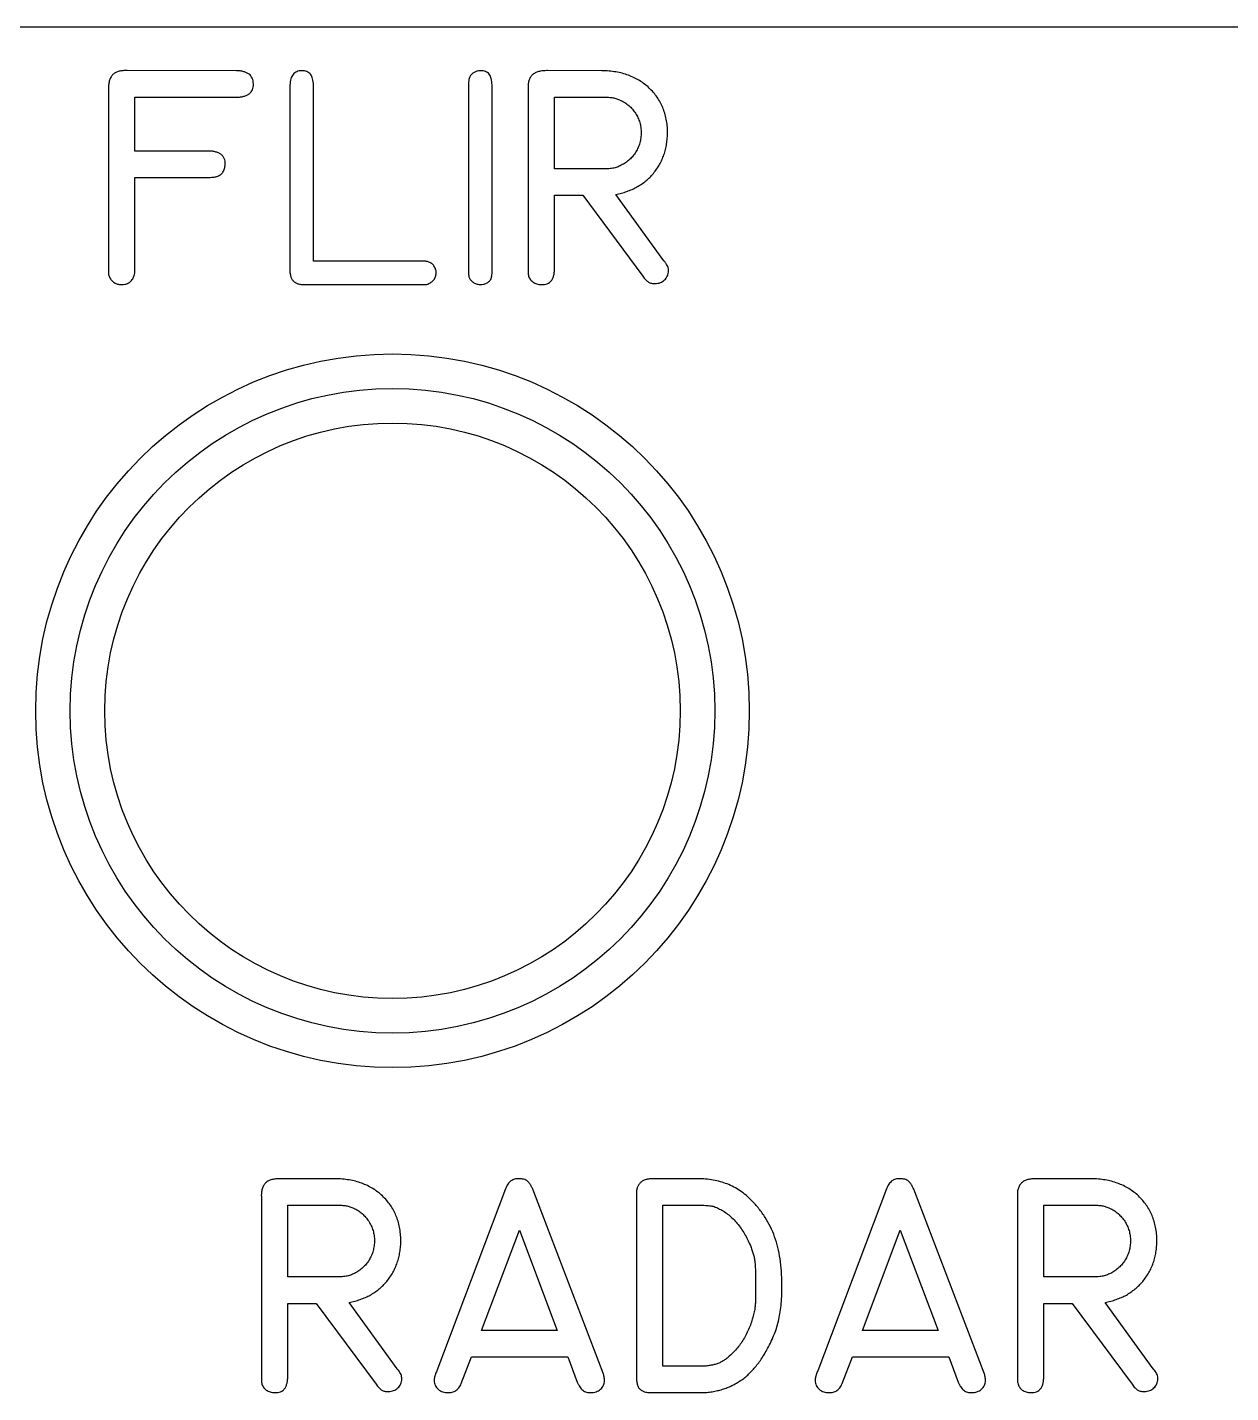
# Model space of a CAD drawing. Header units: inches. Extents: x 0.03 to 5.72, y 0.03 to 2.97.
# Drawn here: x 0.933 to 1.978, y 1.783 to 2.969 of the extents above; entities that cross this region are included whole.
import ezdxf

# ---------------------------------------------------------------- set-up
doc = ezdxf.new("R2010")
doc.units = ezdxf.units.IN
doc.header["$MEASUREMENT"] = 0

msp = doc.modelspace()

# ---------------------------------------------------------------- linework, layer by layer
at = {"color": 7, "linetype": 'Continuous', "lineweight": 25}
for p, q in [((5.2475, 2.9688), (0.5025, 2.9688)), ((1.1144, 2.931), (1.0196, 2.9311)), ((1.432, 2.931), (1.3847, 2.9311)), ((1.1609, 2.9186), (1.1609, 2.759)), ((1.1813, 2.7656), (1.1813, 2.9186)), ((1.3365, 2.7579), (1.3365, 2.9186)), ((1.0032, 2.9155), (1.0032, 2.7603)), ((1.0261, 2.8612), (1.0261, 2.9081)), ((1.0261, 2.9081), (1.1144, 2.9081)), ((1.3161, 2.9177), (1.3161, 2.7579)), ((1.3678, 2.9149), (1.3678, 2.7614)), ((1.3908, 2.9081), (1.4328, 2.9081)), ((1.3908, 2.8457), (1.3908, 2.9081)), ((1.089, 2.8612), (1.0261, 2.8612)), ((1.0261, 2.7602), (1.0261, 2.8383)), ((1.0261, 2.8383), (1.0881, 2.8383)), ((1.4308, 2.8457), (1.3908, 2.8457)), ((1.4857, 2.766), (1.4439, 2.8236)), ((1.3908, 2.7603), (1.3908, 2.8228)), ((1.3908, 2.8228), (1.4155, 2.8228)), ((1.4155, 2.8228), (1.4675, 2.7525)), ((1.2746, 2.7656), (1.1813, 2.7656)), ((1.1737, 2.7452), (1.2726, 2.7452)), ((1.2002, 1.9685), (1.153, 1.9685)), ((1.3482, 1.9597), (1.2884, 1.8016)), ((1.4331, 1.7996), (1.3728, 1.9571)), ((1.5152, 1.9685), (1.4769, 1.9685)), ((1.6792, 1.9597), (1.6195, 1.8016)), ((1.7641, 1.7996), (1.7038, 1.9571)), ((1.8571, 1.9685), (1.8098, 1.9685)), ((1.1361, 1.9524), (1.1361, 1.7988)), ((1.1591, 1.9456), (1.2011, 1.9456)), ((1.1591, 1.8832), (1.1591, 1.9456)), ((1.4619, 1.954), (1.462, 1.7995)), ((1.4849, 1.9456), (1.516, 1.9456)), ((1.4849, 1.8056), (1.4849, 1.9456)), ((1.7929, 1.9524), (1.793, 1.7988)), ((1.8159, 1.9456), (1.858, 1.9456)), ((1.8159, 1.8832), (1.8159, 1.9456)), ((1.3273, 1.8366), (1.3602, 1.9239)), ((1.3602, 1.9239), (1.3932, 1.8366)), ((1.6583, 1.8366), (1.6912, 1.9239)), ((1.6912, 1.9239), (1.7242, 1.8366)), ((1.1991, 1.8832), (1.1591, 1.8832)), ((1.856, 1.8832), (1.8159, 1.8832)), ((1.1591, 1.7977), (1.1591, 1.8602)), ((1.1591, 1.8602), (1.1838, 1.8602)), ((1.1838, 1.8602), (1.2357, 1.79)), ((1.254, 1.8035), (1.2122, 1.8611)), ((1.8159, 1.7977), (1.8159, 1.8602)), ((1.8159, 1.8602), (1.8406, 1.8602)), ((1.8406, 1.8602), (1.8926, 1.79)), ((1.9109, 1.8035), (1.8691, 1.8611)), ((1.3932, 1.8366), (1.3273, 1.8366)), ((1.7242, 1.8366), (1.6583, 1.8366)), ((1.3097, 1.7905), (1.3186, 1.8137)), ((1.3186, 1.8137), (1.4024, 1.8137)), ((1.4024, 1.8137), (1.4105, 1.7919)), ((1.5157, 1.8056), (1.4849, 1.8056)), ((1.6407, 1.7905), (1.6496, 1.8137)), ((1.6496, 1.8137), (1.7334, 1.8137)), ((1.7334, 1.8137), (1.7415, 1.7919)), ((1.4763, 1.7827), (1.5158, 1.7827))]:
    msp.add_line(p, q, dxfattribs=at)
for radius in [0.31, 0.28, 0.25]:
    msp.add_circle((1.25, 2.375), radius, dxfattribs=at)
for points, knots in [([(1.0196, 2.9311), (1.0183, 2.9311), (1.0159, 2.9312), (1.0125, 2.9307), (1.0096, 2.9297), (1.0072, 2.928), (1.0053, 2.9256), (1.004, 2.9227), (1.0033, 2.9193), (1.0032, 2.9168), (1.0032, 2.9155)], [0, 0, 0, 0, 0.145923, 0.274015, 0.386439, 0.493493, 0.603026, 0.718993, 0.850301, 1, 1, 1, 1]), ([(1.1292, 2.9196), (1.1291, 2.9204), (1.129, 2.9221), (1.1283, 2.9245), (1.127, 2.9265), (1.1254, 2.9282), (1.1232, 2.9294), (1.1207, 2.9303), (1.1177, 2.9309), (1.1155, 2.931), (1.1144, 2.931)], [0, 0, 0, 0, 0.124723, 0.238759, 0.348369, 0.45629, 0.57015, 0.695658, 0.839338, 1, 1, 1, 1]), ([(1.1711, 2.931), (1.1704, 2.931), (1.1689, 2.9309), (1.1668, 2.9303), (1.1651, 2.9293), (1.1635, 2.9279), (1.1624, 2.9261), (1.1616, 2.9239), (1.161, 2.9214), (1.161, 2.9196), (1.1609, 2.9186)], [0, 0, 0, 0, 0.126924, 0.242718, 0.351139, 0.459469, 0.575157, 0.698742, 0.839735, 1, 1, 1, 1]), ([(1.1813, 2.9186), (1.1813, 2.9196), (1.1812, 2.9214), (1.1807, 2.924), (1.1799, 2.9261), (1.1788, 2.928), (1.1773, 2.9294), (1.1755, 2.9304), (1.1734, 2.9309), (1.1719, 2.931), (1.1711, 2.931)], [0, 0, 0, 0, 0.1591056, 0.3011485, 0.4262346, 0.5402261, 0.6480633, 0.7568009, 0.8714536, 1, 1, 1, 1]), ([(1.3264, 2.931), (1.3255, 2.931), (1.3238, 2.9308), (1.3214, 2.9299), (1.3192, 2.9284), (1.318, 2.9271), (1.3174, 2.9264)], [0, 0, 0, 0, 0.252822, 0.495908, 0.737887, 1, 1, 1, 1]), ([(1.3365, 2.9186), (1.3364, 2.9196), (1.3364, 2.9215), (1.3359, 2.9241), (1.3351, 2.9263), (1.334, 2.9281), (1.3326, 2.9295), (1.3308, 2.9304), (1.3287, 2.931), (1.3272, 2.931), (1.3264, 2.931)], [0, 0, 0, 0, 0.162439, 0.303775, 0.43068, 0.542576, 0.650112, 0.75758, 0.872008, 1, 1, 1, 1]), ([(1.3847, 2.9311), (1.3833, 2.9311), (1.3807, 2.9311), (1.377, 2.9304), (1.3739, 2.9293), (1.3714, 2.9275), (1.3695, 2.9251), (1.3683, 2.9222), (1.3677, 2.9187), (1.3678, 2.9163), (1.3678, 2.9149)], [0, 0, 0, 0, 0.15384, 0.286948, 0.403942, 0.512601, 0.619501, 0.731605, 0.857209, 1, 1, 1, 1]), ([(1.489, 2.8775), (1.4889, 2.8794), (1.4888, 2.8833), (1.4879, 2.8888), (1.4866, 2.8941), (1.4849, 2.8991), (1.4826, 2.9038), (1.4799, 2.9082), (1.4767, 2.9123), (1.473, 2.9161), (1.469, 2.9195), (1.4646, 2.9225), (1.4599, 2.9251), (1.4549, 2.9272), (1.4496, 2.9289), (1.444, 2.93), (1.4381, 2.9308), (1.434, 2.931), (1.432, 2.931)], [0, 0, 0, 0, 0.066973, 0.130798, 0.192516, 0.252737, 0.311919, 0.370508, 0.42962, 0.489933, 0.550435, 0.610788, 0.671641, 0.733202, 0.796041, 0.861499, 0.929372, 1, 1, 1, 1]), ([(1.1144, 2.9081), (1.1155, 2.9081), (1.1177, 2.9081), (1.1207, 2.9087), (1.1233, 2.9096), (1.1255, 2.9108), (1.1272, 2.9125), (1.1283, 2.9146), (1.1291, 2.9169), (1.1291, 2.9186), (1.1292, 2.9196)], [0, 0, 0, 0, 0.160822, 0.303607, 0.430121, 0.544897, 0.652145, 0.759141, 0.872467, 1, 1, 1, 1]), ([(1.3174, 2.9264), (1.3172, 2.926), (1.3167, 2.925), (1.3163, 2.9233), (1.3161, 2.9208), (1.3161, 2.9189), (1.3161, 2.9177)], [0, 0, 0, 0, 0.1707373, 0.3536747, 0.6091349, 1, 1, 1, 1]), ([(1.4328, 2.9081), (1.4345, 2.9081), (1.4374, 2.908), (1.4414, 2.9077), (1.4448, 2.9068), (1.4468, 2.9059), (1.4479, 2.9055)], [0, 0, 0, 0, 0.3149808, 0.5657016, 0.782137, 1, 1, 1, 1]), ([(1.4479, 2.9055), (1.4492, 2.9048), (1.4518, 2.9035), (1.4554, 2.9008), (1.4585, 2.8977), (1.4611, 2.8941), (1.4633, 2.8902), (1.4649, 2.8861), (1.4658, 2.8817), (1.466, 2.8787), (1.4661, 2.8772)], [0, 0, 0, 0, 0.125904, 0.249604, 0.372836, 0.49813, 0.624034, 0.747355, 0.872016, 1, 1, 1, 1]), ([(1.4439, 2.8236), (1.4456, 2.8239), (1.4489, 2.8246), (1.4537, 2.8261), (1.4582, 2.8279), (1.4624, 2.83), (1.4664, 2.8325), (1.4701, 2.8352), (1.4736, 2.8384), (1.4767, 2.8418), (1.4795, 2.8456), (1.4821, 2.8495), (1.4841, 2.8537), (1.4859, 2.858), (1.4872, 2.8626), (1.4882, 2.8674), (1.4888, 2.8724), (1.489, 2.8758), (1.489, 2.8775)], [0, 0, 0, 0, 0.066714, 0.1316857, 0.1945685, 0.2562758, 0.316622, 0.377186, 0.4375873, 0.4987325, 0.559614, 0.6202422, 0.6810074, 0.7417384, 0.803735, 0.8672584, 0.9325155, 1, 1, 1, 1]), ([(1.4661, 2.8772), (1.466, 2.8757), (1.4659, 2.8727), (1.4649, 2.8684), (1.4635, 2.8643), (1.4615, 2.8604), (1.4589, 2.8568), (1.4559, 2.8537), (1.4526, 2.851), (1.45, 2.8496), (1.4487, 2.8489)], [0, 0, 0, 0, 0.129781, 0.254908, 0.378839, 0.503945, 0.629035, 0.750834, 0.874122, 1, 1, 1, 1]), ([(1.1046, 2.8496), (1.1046, 2.8505), (1.1046, 2.8523), (1.1039, 2.8548), (1.1026, 2.8569), (1.1009, 2.8586), (1.0986, 2.8598), (1.0958, 2.8607), (1.0926, 2.8612), (1.0902, 2.8612), (1.089, 2.8612)], [0, 0, 0, 0, 0.124678, 0.235438, 0.340623, 0.446501, 0.558822, 0.687748, 0.833953, 1, 1, 1, 1]), ([(1.0973, 2.8391), (1.0984, 2.8396), (1.1005, 2.8405), (1.1028, 2.8429), (1.1043, 2.8461), (1.1045, 2.8484), (1.1046, 2.8496)], [0, 0, 0, 0, 0.254544, 0.491372, 0.730048, 1, 1, 1, 1]), ([(1.4487, 2.8489), (1.4476, 2.8483), (1.4452, 2.8472), (1.442, 2.8464), (1.4392, 2.846), (1.4367, 2.8458), (1.4339, 2.8457), (1.4319, 2.8457), (1.4308, 2.8457)], [0, 0, 0, 0, 0.211545, 0.424762, 0.540077, 0.67459, 0.828575, 1, 1, 1, 1]), ([(1.0881, 2.8383), (1.0893, 2.8383), (1.0913, 2.8383), (1.0939, 2.8385), (1.0958, 2.8387), (1.0969, 2.839), (1.0973, 2.8391)], [0, 0, 0, 0, 0.377536, 0.644293, 0.838072, 1, 1, 1, 1]), ([(1.281, 2.765), (1.2806, 2.7651), (1.2798, 2.7654), (1.2785, 2.7655), (1.2767, 2.7656), (1.2754, 2.7656), (1.2746, 2.7656)], [0, 0, 0, 0, 0.187553, 0.376242, 0.625932, 1, 1, 1, 1]), ([(1.288, 2.7555), (1.2879, 2.7566), (1.2877, 2.7587), (1.2861, 2.7615), (1.2839, 2.7638), (1.2819, 2.7646), (1.281, 2.765)], [0, 0, 0, 0, 0.251389, 0.506278, 0.756676, 1, 1, 1, 1]), ([(1.4868, 2.7647), (1.4866, 2.7649), (1.4862, 2.7653), (1.4859, 2.7659), (1.4857, 2.766)], [0, 0, 0, 0, 0.6178392, 1, 1, 1, 1]), ([(1.4899, 2.7572), (1.4898, 2.7578), (1.4898, 2.7591), (1.4892, 2.761), (1.4882, 2.7629), (1.4873, 2.7641), (1.4868, 2.7647)], [0, 0, 0, 0, 0.226314, 0.465329, 0.719634, 1, 1, 1, 1]), ([(1.0032, 2.7603), (1.0032, 2.7592), (1.0032, 2.7573), (1.0032, 2.755), (1.0035, 2.7532), (1.0038, 2.7522), (1.004, 2.7517)], [0, 0, 0, 0, 0.383777, 0.632586, 0.813059, 1, 1, 1, 1]), ([(1.0146, 2.7452), (1.0158, 2.7453), (1.0182, 2.7455), (1.021, 2.7468), (1.0228, 2.7482), (1.0239, 2.7495), (1.0247, 2.751), (1.0251, 2.752), (1.0253, 2.7526)], [0, 0, 0, 0, 0.260653, 0.512239, 0.635801, 0.756856, 0.8762, 1, 1, 1, 1]), ([(1.0253, 2.7526), (1.0255, 2.753), (1.0258, 2.7539), (1.0261, 2.7555), (1.0261, 2.7576), (1.0261, 2.7592), (1.0261, 2.7602)], [0, 0, 0, 0, 0.1881523, 0.3683197, 0.6190206, 1, 1, 1, 1]), ([(1.1609, 2.759), (1.1609, 2.7579), (1.1608, 2.7558), (1.1613, 2.753), (1.1622, 2.7505), (1.1636, 2.7485), (1.1655, 2.747), (1.1678, 2.7459), (1.1706, 2.7453), (1.1726, 2.7452), (1.1737, 2.7452)], [0, 0, 0, 0, 0.148439, 0.277754, 0.394678, 0.503287, 0.610856, 0.724856, 0.853841, 1, 1, 1, 1]), ([(1.2807, 2.7457), (1.2817, 2.7462), (1.2837, 2.747), (1.286, 2.7493), (1.2876, 2.7522), (1.2878, 2.7544), (1.288, 2.7555)], [0, 0, 0, 0, 0.259647, 0.500227, 0.736166, 1, 1, 1, 1]), ([(1.3161, 2.7579), (1.3161, 2.757), (1.3161, 2.7554), (1.3161, 2.7534), (1.3164, 2.752), (1.3167, 2.7512), (1.3169, 2.7509)], [0, 0, 0, 0, 0.400719, 0.653819, 0.825724, 1, 1, 1, 1]), ([(1.3354, 2.7498), (1.3356, 2.7503), (1.3359, 2.7513), (1.3363, 2.753), (1.3365, 2.7552), (1.3365, 2.7569), (1.3365, 2.7579)], [0, 0, 0, 0, 0.196636, 0.386764, 0.637659, 1, 1, 1, 1]), ([(1.3678, 2.7614), (1.3678, 2.7603), (1.3678, 2.7585), (1.3678, 2.7562), (1.3679, 2.7547), (1.368, 2.754), (1.3681, 2.7536)], [0, 0, 0, 0, 0.428028, 0.697539, 0.863684, 1, 1, 1, 1]), ([(1.3681, 2.7536), (1.3682, 2.753), (1.3685, 2.7518), (1.3694, 2.7501), (1.3705, 2.7487), (1.372, 2.7475), (1.3736, 2.7464), (1.3754, 2.7458), (1.3774, 2.7453), (1.3787, 2.7452), (1.3794, 2.7452)], [0, 0, 0, 0, 0.123486, 0.242589, 0.362825, 0.484354, 0.610953, 0.735309, 0.865134, 1, 1, 1, 1]), ([(1.3794, 2.7452), (1.3803, 2.7452), (1.382, 2.7452), (1.3844, 2.7458), (1.3865, 2.747), (1.3881, 2.7487), (1.3894, 2.7509), (1.3903, 2.7536), (1.3907, 2.7568), (1.3907, 2.7591), (1.3908, 2.7603)], [0, 0, 0, 0, 0.124646, 0.23419, 0.339077, 0.444245, 0.558359, 0.685896, 0.832567, 1, 1, 1, 1]), ([(1.4675, 2.7525), (1.4679, 2.7519), (1.4687, 2.7508), (1.47, 2.7494), (1.4712, 2.7483), (1.4728, 2.7471), (1.4751, 2.7462), (1.4771, 2.7462), (1.4781, 2.7462)], [0, 0, 0, 0, 0.167856, 0.314748, 0.444139, 0.555043, 0.763862, 1, 1, 1, 1]), ([(1.4781, 2.7462), (1.4789, 2.7462), (1.4805, 2.7463), (1.4827, 2.7469), (1.4847, 2.7479), (1.4865, 2.7492), (1.4879, 2.7509), (1.489, 2.7528), (1.4897, 2.7549), (1.4898, 2.7564), (1.4899, 2.7572)], [0, 0, 0, 0, 0.135725, 0.26129, 0.384102, 0.506106, 0.628917, 0.747851, 0.870992, 1, 1, 1, 1]), ([(1.004, 2.7517), (1.0046, 2.7508), (1.0056, 2.7489), (1.0082, 2.7469), (1.0112, 2.7455), (1.0134, 2.7453), (1.0146, 2.7452)], [0, 0, 0, 0, 0.250903, 0.48689, 0.729329, 1, 1, 1, 1]), ([(1.2726, 2.7452), (1.2734, 2.7452), (1.2747, 2.7452), (1.2764, 2.7452), (1.2777, 2.7452), (1.2788, 2.7452), (1.2798, 2.7453), (1.2804, 2.7456), (1.2807, 2.7457)], [0, 0, 0, 0, 0.26677, 0.47526, 0.63411, 0.738474, 0.883794, 1, 1, 1, 1]), ([(1.3169, 2.7509), (1.3173, 2.7501), (1.3183, 2.7485), (1.3206, 2.7467), (1.3234, 2.7455), (1.3254, 2.7453), (1.3264, 2.7452)], [0, 0, 0, 0, 0.230334, 0.479964, 0.74004, 1, 1, 1, 1]), ([(1.3264, 2.7452), (1.3273, 2.7453), (1.3291, 2.7454), (1.3316, 2.7464), (1.3339, 2.7478), (1.3349, 2.7491), (1.3354, 2.7498)], [0, 0, 0, 0, 0.252909, 0.513256, 0.767106, 1, 1, 1, 1]), ([(1.153, 1.9685), (1.1516, 1.9685), (1.1489, 1.9685), (1.1453, 1.9679), (1.1422, 1.9668), (1.1397, 1.965), (1.1378, 1.9626), (1.1366, 1.9596), (1.136, 1.9562), (1.136, 1.9537), (1.1361, 1.9524)], [0, 0, 0, 0, 0.15384, 0.286948, 0.403942, 0.512601, 0.619501, 0.731605, 0.857209, 1, 1, 1, 1]), ([(1.2573, 1.915), (1.2572, 1.9169), (1.257, 1.9207), (1.2562, 1.9263), (1.2549, 1.9316), (1.2531, 1.9366), (1.2509, 1.9413), (1.2482, 1.9457), (1.245, 1.9498), (1.2413, 1.9536), (1.2373, 1.957), (1.2329, 1.96), (1.2282, 1.9626), (1.2232, 1.9647), (1.2179, 1.9664), (1.2123, 1.9675), (1.2063, 1.9683), (1.2023, 1.9684), (1.2002, 1.9685)], [0, 0, 0, 0, 0.066973, 0.130798, 0.192516, 0.252737, 0.311919, 0.370508, 0.42962, 0.489933, 0.550435, 0.610788, 0.671641, 0.733202, 0.796041, 0.861499, 0.929372, 1, 1, 1, 1]), ([(1.3596, 1.9685), (1.359, 1.9685), (1.3578, 1.9686), (1.356, 1.9682), (1.3544, 1.9676), (1.3528, 1.9666), (1.3514, 1.9653), (1.3502, 1.9637), (1.3491, 1.9618), (1.3485, 1.9604), (1.3482, 1.9597)], [0, 0, 0, 0, 0.1216, 0.234761, 0.346222, 0.458938, 0.577979, 0.706875, 0.847112, 1, 1, 1, 1]), ([(1.3728, 1.9571), (1.3724, 1.9582), (1.3716, 1.9601), (1.3703, 1.9627), (1.3689, 1.9648), (1.3674, 1.9663), (1.3658, 1.9674), (1.364, 1.9681), (1.3619, 1.9685), (1.3604, 1.9685), (1.3596, 1.9685)], [0, 0, 0, 0, 0.1782, 0.330029, 0.459111, 0.5663, 0.664595, 0.76729, 0.87824, 1, 1, 1, 1]), ([(1.4769, 1.9685), (1.4757, 1.9685), (1.4734, 1.9684), (1.4702, 1.9679), (1.4675, 1.9668), (1.4653, 1.9652), (1.4636, 1.963), (1.4625, 1.9604), (1.4619, 1.9574), (1.4619, 1.9552), (1.4619, 1.954)], [0, 0, 0, 0, 0.151334, 0.282226, 0.399665, 0.509459, 0.617605, 0.730437, 0.856419, 1, 1, 1, 1]), ([(1.562, 1.9497), (1.5604, 1.9512), (1.5573, 1.9542), (1.5521, 1.9581), (1.5467, 1.9614), (1.5409, 1.9641), (1.5349, 1.966), (1.5286, 1.9675), (1.522, 1.9684), (1.5175, 1.9685), (1.5152, 1.9685)], [0, 0, 0, 0, 0.127204, 0.250621, 0.372465, 0.493612, 0.615913, 0.73974, 0.867629, 1, 1, 1, 1]), ([(1.6907, 1.9685), (1.69, 1.9685), (1.6888, 1.9686), (1.687, 1.9682), (1.6854, 1.9676), (1.6838, 1.9666), (1.6825, 1.9653), (1.6812, 1.9637), (1.6801, 1.9618), (1.6795, 1.9604), (1.6792, 1.9597)], [0, 0, 0, 0, 0.1216, 0.234761, 0.346222, 0.458938, 0.577979, 0.706875, 0.847112, 1, 1, 1, 1]), ([(1.7038, 1.9571), (1.7034, 1.9582), (1.7026, 1.9601), (1.7013, 1.9627), (1.6999, 1.9648), (1.6985, 1.9663), (1.6969, 1.9674), (1.695, 1.9681), (1.6929, 1.9685), (1.6914, 1.9685), (1.6907, 1.9685)], [0, 0, 0, 0, 0.1782, 0.330029, 0.459111, 0.5663, 0.664595, 0.76729, 0.87824, 1, 1, 1, 1]), ([(1.8098, 1.9685), (1.8084, 1.9685), (1.8058, 1.9685), (1.8021, 1.9679), (1.799, 1.9668), (1.7965, 1.965), (1.7946, 1.9626), (1.7934, 1.9596), (1.7928, 1.9562), (1.7929, 1.9537), (1.7929, 1.9524)], [0, 0, 0, 0, 0.15384, 0.286948, 0.403942, 0.512601, 0.619501, 0.731605, 0.857209, 1, 1, 1, 1]), ([(1.9142, 1.915), (1.9141, 1.9169), (1.9139, 1.9207), (1.9131, 1.9263), (1.9118, 1.9316), (1.91, 1.9366), (1.9078, 1.9413), (1.905, 1.9457), (1.9018, 1.9498), (1.8982, 1.9536), (1.8941, 1.957), (1.8897, 1.96), (1.885, 1.9626), (1.88, 1.9647), (1.8747, 1.9664), (1.8691, 1.9675), (1.8632, 1.9683), (1.8592, 1.9684), (1.8571, 1.9685)], [0, 0, 0, 0, 0.066973, 0.130798, 0.192516, 0.252737, 0.311919, 0.370508, 0.42962, 0.489933, 0.550435, 0.610788, 0.671641, 0.733202, 0.796041, 0.861499, 0.929372, 1, 1, 1, 1]), ([(1.2011, 1.9456), (1.2027, 1.9455), (1.2056, 1.9455), (1.2097, 1.9451), (1.2131, 1.9443), (1.2151, 1.9434), (1.2162, 1.943)], [0, 0, 0, 0, 0.314981, 0.565702, 0.782137, 1, 1, 1, 1]), ([(1.516, 1.9456), (1.5171, 1.9456), (1.519, 1.9456), (1.5218, 1.9454), (1.5242, 1.9452), (1.5271, 1.9449), (1.5305, 1.9441), (1.533, 1.9428), (1.5342, 1.9422)], [0, 0, 0, 0, 0.165199, 0.311957, 0.443921, 0.559187, 0.775164, 1, 1, 1, 1]), ([(1.5883, 1.8766), (1.5882, 1.8804), (1.5881, 1.8879), (1.5869, 1.8987), (1.585, 1.9087), (1.5822, 1.9181), (1.5786, 1.9268), (1.5739, 1.9349), (1.5685, 1.9427), (1.5642, 1.9473), (1.562, 1.9497)], [0, 0, 0, 0, 0.144254, 0.280125, 0.407421, 0.528418, 0.6454, 0.762054, 0.879969, 1, 1, 1, 1]), ([(1.858, 1.9456), (1.8596, 1.9455), (1.8625, 1.9455), (1.8665, 1.9451), (1.8699, 1.9443), (1.872, 1.9434), (1.873, 1.943)], [0, 0, 0, 0, 0.314981, 0.565702, 0.782137, 1, 1, 1, 1]), ([(1.2162, 1.943), (1.2175, 1.9423), (1.2201, 1.9409), (1.2237, 1.9383), (1.2267, 1.9351), (1.2294, 1.9316), (1.2315, 1.9277), (1.2332, 1.9235), (1.2341, 1.9192), (1.2343, 1.9162), (1.2343, 1.9147)], [0, 0, 0, 0, 0.125904, 0.249604, 0.372836, 0.49813, 0.624034, 0.747355, 0.872016, 1, 1, 1, 1]), ([(1.5342, 1.9422), (1.5356, 1.9415), (1.5384, 1.94), (1.5422, 1.9371), (1.546, 1.9336), (1.5496, 1.9297), (1.5529, 1.9254), (1.5559, 1.9207), (1.5586, 1.9157), (1.5601, 1.9123), (1.5609, 1.9105)], [0, 0, 0, 0, 0.108815, 0.223046, 0.34223, 0.469524, 0.599834, 0.731986, 0.864687, 1, 1, 1, 1]), ([(1.873, 1.943), (1.8743, 1.9423), (1.877, 1.9409), (1.8805, 1.9383), (1.8836, 1.9351), (1.8863, 1.9316), (1.8884, 1.9277), (1.89, 1.9235), (1.891, 1.9192), (1.8911, 1.9162), (1.8912, 1.9147)], [0, 0, 0, 0, 0.1259037, 0.2496035, 0.3728358, 0.49813, 0.6240337, 0.7473554, 0.8720164, 1, 1, 1, 1]), ([(1.2122, 1.8611), (1.2139, 1.8614), (1.2172, 1.8621), (1.2219, 1.8636), (1.2265, 1.8653), (1.2307, 1.8674), (1.2347, 1.8699), (1.2384, 1.8727), (1.2418, 1.8758), (1.245, 1.8793), (1.2478, 1.883), (1.2503, 1.887), (1.2524, 1.8911), (1.2542, 1.8955), (1.2555, 1.9001), (1.2565, 1.9048), (1.2571, 1.9098), (1.2572, 1.9132), (1.2573, 1.915)], [0, 0, 0, 0, 0.066714, 0.1316857, 0.1945685, 0.2562758, 0.316622, 0.377186, 0.4375873, 0.4987325, 0.559614, 0.6202422, 0.6810074, 0.7417384, 0.803735, 0.8672584, 0.9325155, 1, 1, 1, 1]), ([(1.2343, 1.9147), (1.2343, 1.9132), (1.2341, 1.9102), (1.2332, 1.9058), (1.2318, 1.9017), (1.2297, 1.8979), (1.2272, 1.8943), (1.2242, 1.8912), (1.2209, 1.8884), (1.2183, 1.887), (1.217, 1.8863)], [0, 0, 0, 0, 0.129781, 0.254908, 0.378839, 0.503945, 0.629035, 0.750834, 0.874122, 1, 1, 1, 1]), ([(1.5609, 1.9105), (1.5614, 1.9093), (1.5623, 1.9069), (1.5635, 1.9034), (1.5643, 1.8999), (1.5648, 1.897), (1.565, 1.8946), (1.5651, 1.8924), (1.5653, 1.8898), (1.5653, 1.8869), (1.5654, 1.8835), (1.5654, 1.8798), (1.5654, 1.8756), (1.5654, 1.8727), (1.5654, 1.8712)], [0, 0, 0, 0, 0.0991273, 0.1929804, 0.2814306, 0.365528, 0.4112895, 0.4660719, 0.5309705, 0.604942, 0.6890211, 0.7832289, 0.8865475, 1, 1, 1, 1]), ([(1.8691, 1.8611), (1.8707, 1.8614), (1.874, 1.8621), (1.8788, 1.8636), (1.8833, 1.8653), (1.8876, 1.8674), (1.8915, 1.8699), (1.8952, 1.8727), (1.8987, 1.8758), (1.9018, 1.8793), (1.9047, 1.883), (1.9072, 1.887), (1.9093, 1.8911), (1.9111, 1.8955), (1.9124, 1.9001), (1.9134, 1.9048), (1.914, 1.9098), (1.9141, 1.9132), (1.9142, 1.915)], [0, 0, 0, 0, 0.066714, 0.1316857, 0.1945685, 0.2562758, 0.316622, 0.377186, 0.4375873, 0.4987325, 0.559614, 0.6202422, 0.6810074, 0.7417384, 0.803735, 0.8672584, 0.9325155, 1, 1, 1, 1]), ([(1.8912, 1.9147), (1.8911, 1.9132), (1.891, 1.9102), (1.8901, 1.9058), (1.8886, 1.9017), (1.8866, 1.8979), (1.8841, 1.8943), (1.8811, 1.8912), (1.8777, 1.8884), (1.8752, 1.887), (1.8739, 1.8863)], [0, 0, 0, 0, 0.129781, 0.254908, 0.378839, 0.503945, 0.629035, 0.750834, 0.874122, 1, 1, 1, 1]), ([(1.217, 1.8863), (1.2158, 1.8858), (1.2135, 1.8846), (1.2102, 1.8839), (1.2074, 1.8835), (1.205, 1.8833), (1.2021, 1.8832), (1.2002, 1.8832), (1.1991, 1.8832)], [0, 0, 0, 0, 0.211545, 0.424762, 0.540077, 0.67459, 0.828575, 1, 1, 1, 1]), ([(1.8739, 1.8863), (1.8727, 1.8858), (1.8704, 1.8846), (1.8671, 1.8839), (1.8643, 1.8835), (1.8618, 1.8833), (1.859, 1.8832), (1.857, 1.8832), (1.856, 1.8832)], [0, 0, 0, 0, 0.2115454, 0.4247623, 0.5400768, 0.6745899, 0.8285745, 1, 1, 1, 1]), ([(1.5759, 1.821), (1.577, 1.8231), (1.5792, 1.8272), (1.5818, 1.8336), (1.5841, 1.8399), (1.5857, 1.8463), (1.587, 1.8531), (1.5878, 1.8603), (1.5883, 1.8683), (1.5883, 1.8737), (1.5883, 1.8766)], [0, 0, 0, 0, 0.122914, 0.242317, 0.358055, 0.47114, 0.588028, 0.715081, 0.852054, 1, 1, 1, 1]), ([(1.5654, 1.8712), (1.5654, 1.8698), (1.5653, 1.8672), (1.5654, 1.8636), (1.5653, 1.8608), (1.5651, 1.8579), (1.5647, 1.8546), (1.5641, 1.8521), (1.5637, 1.8507)], [0, 0, 0, 0, 0.207549, 0.379853, 0.516969, 0.618955, 0.796735, 1, 1, 1, 1]), ([(1.5637, 1.8507), (1.5632, 1.8489), (1.5623, 1.8453), (1.5605, 1.8401), (1.5583, 1.8351), (1.5558, 1.8303), (1.553, 1.8258), (1.5498, 1.8216), (1.5464, 1.8177), (1.5439, 1.8154), (1.5426, 1.8143)], [0, 0, 0, 0, 0.131075, 0.26014, 0.387905, 0.515103, 0.639871, 0.761925, 0.881719, 1, 1, 1, 1]), ([(1.5158, 1.7827), (1.5174, 1.7827), (1.5206, 1.7827), (1.5254, 1.7831), (1.53, 1.7839), (1.5345, 1.7849), (1.5388, 1.7862), (1.5429, 1.7878), (1.5468, 1.7897), (1.5507, 1.7919), (1.5543, 1.7944), (1.5578, 1.7972), (1.5611, 1.8004), (1.5644, 1.8039), (1.5675, 1.8077), (1.5704, 1.8118), (1.5733, 1.8163), (1.575, 1.8194), (1.5759, 1.821)], [0, 0, 0, 0, 0.065047, 0.1284, 0.190142, 0.250489, 0.309724, 0.368336, 0.425999, 0.483993, 0.542459, 0.601781, 0.662713, 0.725549, 0.790554, 0.857656, 0.927408, 1, 1, 1, 1]), ([(1.2551, 1.8021), (1.2549, 1.8024), (1.2544, 1.8028), (1.2541, 1.8033), (1.254, 1.8035)], [0, 0, 0, 0, 0.617839, 1, 1, 1, 1]), ([(1.5426, 1.8143), (1.5418, 1.8135), (1.54, 1.8121), (1.5372, 1.8102), (1.5343, 1.8086), (1.5312, 1.8074), (1.5278, 1.8066), (1.5241, 1.806), (1.5201, 1.8056), (1.5172, 1.8056), (1.5157, 1.8056)], [0, 0, 0, 0, 0.120601, 0.235977, 0.349246, 0.461121, 0.577541, 0.705856, 0.846933, 1, 1, 1, 1]), ([(1.912, 1.8021), (1.9117, 1.8024), (1.9113, 1.8028), (1.911, 1.8033), (1.9109, 1.8035)], [0, 0, 0, 0, 0.617839, 1, 1, 1, 1]), ([(1.1361, 1.7988), (1.1361, 1.7977), (1.136, 1.7959), (1.1361, 1.7937), (1.1362, 1.7922), (1.1363, 1.7914), (1.1364, 1.7911)], [0, 0, 0, 0, 0.428028, 0.697539, 0.863684, 1, 1, 1, 1]), ([(1.1364, 1.7911), (1.1365, 1.7905), (1.1368, 1.7892), (1.1377, 1.7876), (1.1388, 1.7861), (1.1403, 1.7849), (1.1419, 1.7839), (1.1437, 1.7832), (1.1457, 1.7828), (1.147, 1.7827), (1.1477, 1.7827)], [0, 0, 0, 0, 0.123486, 0.242589, 0.362825, 0.484354, 0.610953, 0.735309, 0.865134, 1, 1, 1, 1]), ([(1.1477, 1.7827), (1.1486, 1.7827), (1.1503, 1.7827), (1.1527, 1.7833), (1.1548, 1.7844), (1.1564, 1.7862), (1.1576, 1.7884), (1.1585, 1.7911), (1.159, 1.7942), (1.159, 1.7965), (1.1591, 1.7977)], [0, 0, 0, 0, 0.124646, 0.23419, 0.339077, 0.444245, 0.558359, 0.685896, 0.832567, 1, 1, 1, 1]), ([(1.2464, 1.7836), (1.2472, 1.7837), (1.2488, 1.7838), (1.251, 1.7844), (1.253, 1.7853), (1.2548, 1.7867), (1.2562, 1.7883), (1.2573, 1.7903), (1.258, 1.7924), (1.2581, 1.7939), (1.2581, 1.7947)], [0, 0, 0, 0, 0.135725, 0.26129, 0.384102, 0.506106, 0.628917, 0.747851, 0.870992, 1, 1, 1, 1]), ([(1.2581, 1.7947), (1.2581, 1.7953), (1.258, 1.7966), (1.2575, 1.7985), (1.2565, 1.8004), (1.2556, 1.8015), (1.2551, 1.8021)], [0, 0, 0, 0, 0.226314, 0.465329, 0.719634, 1, 1, 1, 1]), ([(1.2884, 1.8016), (1.2882, 1.801), (1.2878, 1.7999), (1.2872, 1.7985), (1.2869, 1.7973), (1.2865, 1.7961), (1.2862, 1.7948), (1.2862, 1.7938), (1.2862, 1.7933)], [0, 0, 0, 0, 0.220157, 0.39487, 0.541435, 0.649468, 0.826608, 1, 1, 1, 1]), ([(1.2862, 1.7933), (1.2862, 1.7925), (1.2864, 1.791), (1.2871, 1.7889), (1.2882, 1.7871), (1.2897, 1.7855), (1.2915, 1.7842), (1.2936, 1.7834), (1.2958, 1.7828), (1.2974, 1.7827), (1.2982, 1.7827)], [0, 0, 0, 0, 0.127988, 0.249904, 0.36818, 0.490097, 0.615322, 0.739205, 0.865718, 1, 1, 1, 1]), ([(1.4105, 1.7919), (1.4108, 1.7911), (1.4114, 1.7897), (1.4126, 1.7877), (1.4138, 1.786), (1.4152, 1.7847), (1.4168, 1.7837), (1.4185, 1.783), (1.4203, 1.7826), (1.4215, 1.7827), (1.4222, 1.7827)], [0, 0, 0, 0, 0.155712, 0.294933, 0.423708, 0.54252, 0.656478, 0.767676, 0.879718, 1, 1, 1, 1]), ([(1.4222, 1.7827), (1.423, 1.7827), (1.4246, 1.7828), (1.4268, 1.7834), (1.4289, 1.7843), (1.4307, 1.7856), (1.4322, 1.7872), (1.4333, 1.789), (1.4341, 1.7911), (1.4342, 1.7925), (1.4342, 1.7933)], [0, 0, 0, 0, 0.134406, 0.263812, 0.388741, 0.514081, 0.63611, 0.756416, 0.874147, 1, 1, 1, 1]), ([(1.4342, 1.7933), (1.4342, 1.7938), (1.4341, 1.7948), (1.4339, 1.7965), (1.4336, 1.7981), (1.4332, 1.7991), (1.4331, 1.7996)], [0, 0, 0, 0, 0.225997, 0.491418, 0.766256, 1, 1, 1, 1]), ([(1.462, 1.7995), (1.4619, 1.7981), (1.4618, 1.7953), (1.4622, 1.7916), (1.463, 1.7886), (1.4644, 1.7861), (1.4665, 1.7844), (1.4692, 1.7833), (1.4725, 1.7827), (1.475, 1.7827), (1.4763, 1.7827)], [0, 0, 0, 0, 0.167025, 0.308373, 0.424684, 0.522532, 0.61785, 0.724419, 0.850374, 1, 1, 1, 1]), ([(1.6195, 1.8016), (1.6192, 1.801), (1.6188, 1.7999), (1.6182, 1.7985), (1.6179, 1.7973), (1.6175, 1.7961), (1.6172, 1.7948), (1.6172, 1.7938), (1.6172, 1.7933)], [0, 0, 0, 0, 0.220157, 0.39487, 0.541435, 0.649468, 0.826608, 1, 1, 1, 1]), ([(1.6172, 1.7933), (1.6173, 1.7925), (1.6174, 1.791), (1.6181, 1.7889), (1.6193, 1.7871), (1.6208, 1.7855), (1.6226, 1.7842), (1.6246, 1.7834), (1.6268, 1.7828), (1.6284, 1.7827), (1.6292, 1.7827)], [0, 0, 0, 0, 0.127988, 0.249904, 0.36818, 0.490097, 0.615322, 0.739205, 0.865718, 1, 1, 1, 1]), ([(1.7415, 1.7919), (1.7418, 1.7911), (1.7424, 1.7897), (1.7436, 1.7877), (1.7448, 1.786), (1.7463, 1.7847), (1.7478, 1.7837), (1.7495, 1.783), (1.7513, 1.7826), (1.7526, 1.7827), (1.7532, 1.7827)], [0, 0, 0, 0, 0.155712, 0.294933, 0.423708, 0.54252, 0.656478, 0.767676, 0.879718, 1, 1, 1, 1]), ([(1.7532, 1.7827), (1.754, 1.7827), (1.7556, 1.7828), (1.7578, 1.7834), (1.7599, 1.7843), (1.7617, 1.7856), (1.7632, 1.7872), (1.7643, 1.789), (1.7651, 1.7911), (1.7652, 1.7925), (1.7653, 1.7933)], [0, 0, 0, 0, 0.134406, 0.263812, 0.388741, 0.514081, 0.63611, 0.756416, 0.874147, 1, 1, 1, 1]), ([(1.7653, 1.7933), (1.7652, 1.7938), (1.7651, 1.7948), (1.7649, 1.7965), (1.7646, 1.7981), (1.7643, 1.7991), (1.7641, 1.7996)], [0, 0, 0, 0, 0.225997, 0.491418, 0.766256, 1, 1, 1, 1]), ([(1.793, 1.7988), (1.7929, 1.7977), (1.7929, 1.7959), (1.793, 1.7937), (1.793, 1.7922), (1.7932, 1.7914), (1.7932, 1.7911)], [0, 0, 0, 0, 0.4280276, 0.6975385, 0.8636843, 1, 1, 1, 1]), ([(1.7932, 1.7911), (1.7934, 1.7905), (1.7937, 1.7892), (1.7946, 1.7876), (1.7957, 1.7861), (1.7971, 1.7849), (1.7987, 1.7839), (1.8006, 1.7832), (1.8025, 1.7828), (1.8039, 1.7827), (1.8046, 1.7827)], [0, 0, 0, 0, 0.123486, 0.242589, 0.362825, 0.484354, 0.610953, 0.735309, 0.865134, 1, 1, 1, 1]), ([(1.8046, 1.7827), (1.8055, 1.7827), (1.8072, 1.7827), (1.8096, 1.7833), (1.8116, 1.7844), (1.8132, 1.7862), (1.8145, 1.7884), (1.8154, 1.7911), (1.8158, 1.7942), (1.8159, 1.7965), (1.8159, 1.7977)], [0, 0, 0, 0, 0.124646, 0.23419, 0.339077, 0.444245, 0.558359, 0.685896, 0.832567, 1, 1, 1, 1]), ([(1.9032, 1.7836), (1.9041, 1.7837), (1.9056, 1.7838), (1.9079, 1.7844), (1.9099, 1.7853), (1.9116, 1.7867), (1.9131, 1.7883), (1.9141, 1.7903), (1.9149, 1.7924), (1.915, 1.7939), (1.915, 1.7947)], [0, 0, 0, 0, 0.135725, 0.26129, 0.384102, 0.506106, 0.628917, 0.747851, 0.870992, 1, 1, 1, 1]), ([(1.915, 1.7947), (1.915, 1.7953), (1.9149, 1.7966), (1.9144, 1.7985), (1.9134, 1.8004), (1.9124, 1.8015), (1.912, 1.8021)], [0, 0, 0, 0, 0.226314, 0.465329, 0.719634, 1, 1, 1, 1]), ([(1.2357, 1.79), (1.2362, 1.7894), (1.237, 1.7883), (1.2383, 1.7869), (1.2395, 1.7857), (1.2411, 1.7845), (1.2434, 1.7837), (1.2453, 1.7837), (1.2464, 1.7836)], [0, 0, 0, 0, 0.1678564, 0.3147484, 0.4441386, 0.5550426, 0.7638618, 1, 1, 1, 1]), ([(1.2982, 1.7827), (1.2988, 1.7827), (1.3001, 1.7827), (1.3019, 1.7831), (1.3036, 1.7837), (1.3051, 1.7845), (1.3065, 1.7856), (1.3077, 1.787), (1.3088, 1.7887), (1.3094, 1.7899), (1.3097, 1.7905)], [0, 0, 0, 0, 0.130338, 0.252182, 0.370626, 0.488416, 0.604093, 0.72711, 0.858039, 1, 1, 1, 1]), ([(1.6292, 1.7827), (1.6298, 1.7827), (1.6311, 1.7827), (1.6329, 1.7831), (1.6346, 1.7837), (1.6361, 1.7845), (1.6375, 1.7856), (1.6387, 1.787), (1.6398, 1.7887), (1.6404, 1.7899), (1.6407, 1.7905)], [0, 0, 0, 0, 0.130338, 0.252182, 0.370626, 0.488416, 0.604093, 0.72711, 0.858039, 1, 1, 1, 1]), ([(1.8926, 1.79), (1.893, 1.7894), (1.8938, 1.7883), (1.8951, 1.7869), (1.8964, 1.7857), (1.8979, 1.7845), (1.9003, 1.7837), (1.9022, 1.7837), (1.9032, 1.7836)], [0, 0, 0, 0, 0.1678564, 0.3147484, 0.4441386, 0.5550426, 0.7638618, 1, 1, 1, 1])]:
    msp.add_open_spline(points, degree=3, knots=knots, dxfattribs=at)

doc.saveas('drawing.dxf')
